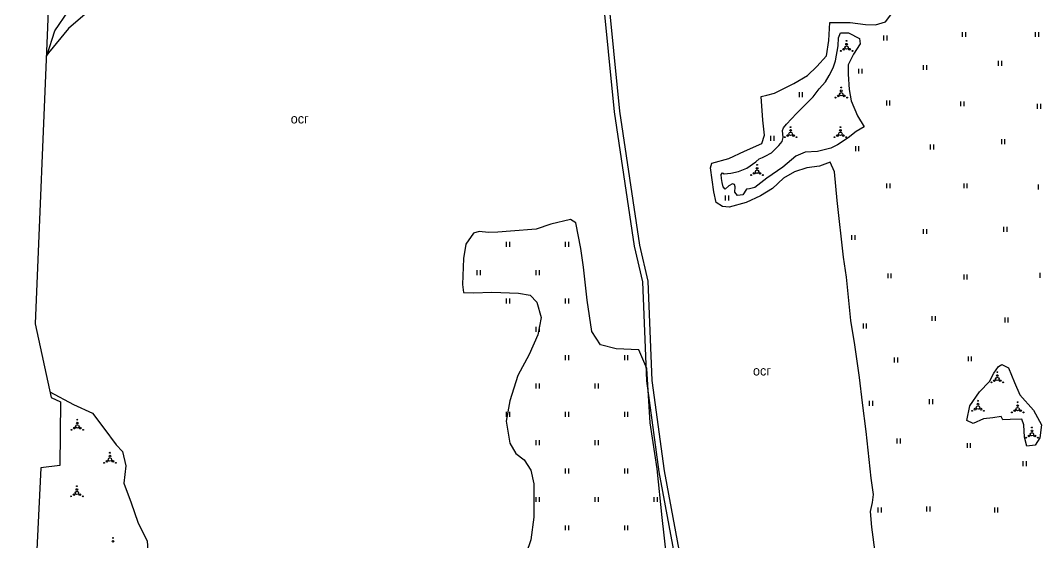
# Model space of a CAD drawing. Header units: millimetres. Extents: x 1379499 to 1411715, y 5652947 to 5671991.
# Drawn here: x 1399939 to 1400694, y 5661391 to 5661777 of the extents above; entities that cross this region are included whole.
import ezdxf

# ---------------------------------------------------------------- set-up
doc = ezdxf.new("R2010")
doc.units = ezdxf.units.MM
doc.layers.add('_5Інше', color=252, linetype='Continuous', lineweight=25)
for name, color, linetype in [('вулиці', 7, 'Continuous'), ('ВулНазва', 7, 'Continuous'), ('на область', 5, 'Continuous')]:
    doc.layers.add(name, color=color, linetype=linetype)
picture_1 = doc.add_image_def('image1.bmp', size_in_pixel=(3370, 2384))

# ---------------------------------------------------------------- blocks, each defined once
blk = doc.blocks.new('ЛвЗд')
at = {"layer": '_5Інше', "color": 204, "linetype": 'Continuous'}
for points in [[(43871.544, 29417.848), (43829.906, 28540.948)], [(43829.906, 28540.948), (43841.533, 28486.369)], [(43841.533, 28486.369), (43848.49, 28483.108)], [(43848.49, 28483.108), (43847.747, 28436.068)], [(43833.575, 28434.383), (43824.943, 28278.416)], [(43847.747, 28436.068), (43833.575, 28434.383)]]:
    blk.add_lwpolyline(points, dxfattribs=at)

msp = doc.modelspace()

# ---------------------------------------------------------------- linework, layer by layer
at = {"layer": 'вулиці', "color": 7, "lineweight": -2}
for p, q in [((1400577.74, 5661762.2), (1400577.74, 5661765.8)), ((1400580.14, 5661762.2), (1400580.14, 5661765.8)), ((1400635.75, 5661764.76), (1400635.75, 5661768.36)), ((1400638.15, 5661764.76), (1400638.15, 5661768.36)), ((1400689.78, 5661764.76), (1400689.78, 5661768.36)), ((1400692.18, 5661764.76), (1400692.18, 5661768.36)), ((1400607.1, 5661740.37), (1400607.1, 5661743.97)), ((1400609.5, 5661740.37), (1400609.5, 5661743.97)), ((1400662.37, 5661743.46), (1400662.37, 5661747.06)), ((1400664.77, 5661743.46), (1400664.77, 5661747.06)), ((1400559.18, 5661737.68), (1400559.18, 5661741.28)), ((1400561.58, 5661737.68), (1400561.58, 5661741.28)), ((1400515.26, 5661720.36), (1400515.26, 5661723.96)), ((1400517.66, 5661720.36), (1400517.66, 5661723.96)), ((1400579.8, 5661714.2), (1400579.8, 5661717.8)), ((1400582.2, 5661714.2), (1400582.2, 5661717.8)), ((1400634.66, 5661713.58), (1400634.66, 5661717.18)), ((1400637.06, 5661713.58), (1400637.06, 5661717.18)), ((1400691.26, 5661711.67), (1400691.26, 5661715.27)), ((1400693.66, 5661711.67), (1400693.66, 5661715.27)), ((1400494.24, 5661688.06), (1400494.24, 5661691.66)), ((1400496.64, 5661688.06), (1400496.64, 5661691.66)), ((1400556.89, 5661680.38), (1400556.89, 5661683.98)), ((1400559.29, 5661680.38), (1400559.29, 5661683.98)), ((1400612.27, 5661681.6), (1400612.27, 5661685.2)), ((1400614.67, 5661681.6), (1400614.67, 5661685.2)), ((1400664.82, 5661685.63), (1400664.82, 5661689.23)), ((1400667.22, 5661685.63), (1400667.22, 5661689.23)), ((1400579.94, 5661652.92), (1400579.94, 5661656.52)), ((1400582.34, 5661652.92), (1400582.34, 5661656.52)), ((1400636.93, 5661652.92), (1400636.93, 5661656.52)), ((1400639.33, 5661652.92), (1400639.33, 5661656.52)), ((1400691.91, 5661652.12), (1400691.91, 5661655.72)), ((1400460.69, 5661644.04), (1400460.69, 5661647.64)), ((1400463.09, 5661644.04), (1400463.09, 5661647.64)), ((1400607.03, 5661619.17), (1400607.03, 5661622.77)), ((1400609.43, 5661619.17), (1400609.43, 5661622.77)), ((1400666.45, 5661620.79), (1400666.45, 5661624.39)), ((1400668.85, 5661620.79), (1400668.85, 5661624.39)), ((1400554.07, 5661614.73), (1400554.07, 5661618.33)), ((1400556.47, 5661614.73), (1400556.47, 5661618.33)), ((1400298.84, 5661609.79), (1400298.84, 5661613.39)), ((1400298.84, 5661609.79), (1400298.84, 5661613.39)), ((1400298.84, 5661609.79), (1400298.84, 5661613.39)), ((1400301.24, 5661609.79), (1400301.24, 5661613.39)), ((1400301.24, 5661609.79), (1400301.24, 5661613.39)), ((1400301.24, 5661609.79), (1400301.24, 5661613.39)), ((1400342.48, 5661609.79), (1400342.48, 5661613.39)), ((1400344.88, 5661609.79), (1400344.88, 5661613.39)), ((1400277.02, 5661588.83), (1400277.02, 5661592.43)), ((1400279.42, 5661588.83), (1400279.42, 5661592.43)), ((1400320.66, 5661588.83), (1400320.66, 5661592.43)), ((1400320.66, 5661588.83), (1400320.66, 5661592.43)), ((1400323.06, 5661588.83), (1400323.06, 5661592.43)), ((1400323.06, 5661588.83), (1400323.06, 5661592.43)), ((1400580.75, 5661586.46), (1400580.75, 5661590.06)), ((1400583.15, 5661586.46), (1400583.15, 5661590.06)), ((1400636.94, 5661585.65), (1400636.94, 5661589.25)), ((1400639.34, 5661585.65), (1400639.34, 5661589.25)), ((1400693.12, 5661586.87), (1400693.12, 5661590.47)), ((1400298.84, 5661567.88), (1400298.84, 5661571.48)), ((1400301.24, 5661567.88), (1400301.24, 5661571.48)), ((1400342.48, 5661567.88), (1400342.48, 5661571.48)), ((1400344.88, 5661567.88), (1400344.88, 5661571.48)), ((1400613.49, 5661554.96), (1400613.49, 5661558.56)), ((1400615.89, 5661554.96), (1400615.89, 5661558.56)), ((1400667.26, 5661553.75), (1400667.26, 5661557.35)), ((1400669.66, 5661553.75), (1400669.66, 5661557.35)), ((1400320.66, 5661546.92), (1400320.66, 5661550.52)), ((1400320.66, 5661546.92), (1400320.66, 5661550.52)), ((1400323.06, 5661546.92), (1400323.06, 5661550.52)), ((1400323.06, 5661546.92), (1400323.06, 5661550.52)), ((1400562.56, 5661549.31), (1400562.56, 5661552.91)), ((1400564.96, 5661549.31), (1400564.96, 5661552.91)), ((1400342.48, 5661525.97), (1400342.48, 5661529.57)), ((1400344.88, 5661525.97), (1400344.88, 5661529.57)), ((1400386.12, 5661525.97), (1400386.12, 5661529.57)), ((1400388.52, 5661525.97), (1400388.52, 5661529.57)), ((1400585.6, 5661524.27), (1400585.6, 5661527.87)), ((1400588, 5661524.27), (1400588, 5661527.87)), ((1400640.17, 5661525.08), (1400640.17, 5661528.68)), ((1400642.57, 5661525.08), (1400642.57, 5661528.68)), ((1400320.66, 5661505.01), (1400320.66, 5661508.61)), ((1400320.66, 5661505.01), (1400320.66, 5661508.61)), ((1400323.06, 5661505.01), (1400323.06, 5661508.61)), ((1400323.06, 5661505.01), (1400323.06, 5661508.61)), ((1400364.3, 5661505.01), (1400364.3, 5661508.61)), ((1400366.7, 5661505.01), (1400366.7, 5661508.61)), ((1400567.02, 5661492.18), (1400567.02, 5661495.78)), ((1400569.42, 5661492.18), (1400569.42, 5661495.78)), ((1400611.48, 5661493.4), (1400611.48, 5661497)), ((1400613.88, 5661493.4), (1400613.88, 5661497)), ((1400298.84, 5661484.06), (1400298.84, 5661487.66)), ((1400298.84, 5661484.06), (1400298.84, 5661487.66)), ((1400301.24, 5661484.06), (1400301.24, 5661487.66)), ((1400301.24, 5661484.06), (1400301.24, 5661487.66)), ((1400342.48, 5661484.06), (1400342.48, 5661487.66)), ((1400344.88, 5661484.06), (1400344.88, 5661487.66)), ((1400386.12, 5661484.06), (1400386.12, 5661487.66)), ((1400388.52, 5661484.06), (1400388.52, 5661487.66)), ((1400320.66, 5661463.1), (1400320.66, 5661466.7)), ((1400323.06, 5661463.1), (1400323.06, 5661466.7)), ((1400364.3, 5661463.1), (1400364.3, 5661466.7)), ((1400366.7, 5661463.1), (1400366.7, 5661466.7)), ((1400587.63, 5661464.32), (1400587.63, 5661467.92)), ((1400590.03, 5661464.32), (1400590.03, 5661467.92)), ((1400639.38, 5661461.09), (1400639.38, 5661464.69)), ((1400641.78, 5661461.09), (1400641.78, 5661464.69)), ((1400680.61, 5661447.68), (1400680.61, 5661451.28)), ((1400683.01, 5661447.68), (1400683.01, 5661451.28)), ((1400342.48, 5661442.15), (1400342.48, 5661445.75)), ((1400342.48, 5661442.15), (1400342.48, 5661445.75)), ((1400344.88, 5661442.15), (1400344.88, 5661445.75)), ((1400344.88, 5661442.15), (1400344.88, 5661445.75)), ((1400386.12, 5661442.15), (1400386.12, 5661445.75)), ((1400386.12, 5661442.15), (1400386.12, 5661445.75)), ((1400388.52, 5661442.15), (1400388.52, 5661445.75)), ((1400388.52, 5661442.15), (1400388.52, 5661445.75)), ((1400320.66, 5661421.19), (1400320.66, 5661424.79)), ((1400320.66, 5661421.19), (1400320.66, 5661424.79)), ((1400323.06, 5661421.19), (1400323.06, 5661424.79)), ((1400323.06, 5661421.19), (1400323.06, 5661424.79)), ((1400364.3, 5661421.19), (1400364.3, 5661424.79)), ((1400364.3, 5661421.19), (1400364.3, 5661424.79)), ((1400366.7, 5661421.19), (1400366.7, 5661424.79)), ((1400366.7, 5661421.19), (1400366.7, 5661424.79)), ((1400407.94, 5661421.19), (1400407.94, 5661424.79)), ((1400410.34, 5661421.19), (1400410.34, 5661424.79)), ((1400573.49, 5661413.35), (1400573.49, 5661416.95)), ((1400575.89, 5661413.35), (1400575.89, 5661416.95)), ((1400609.46, 5661414.16), (1400609.46, 5661417.76)), ((1400611.86, 5661414.16), (1400611.86, 5661417.76)), ((1400659.59, 5661413.35), (1400659.59, 5661416.95)), ((1400661.99, 5661413.35), (1400661.99, 5661416.95)), ((1400342.48, 5661400.24), (1400342.48, 5661403.84)), ((1400342.48, 5661400.24), (1400342.48, 5661403.84)), ((1400342.48, 5661400.24), (1400342.48, 5661403.84)), ((1400342.48, 5661400.24), (1400342.48, 5661403.84)), ((1400344.88, 5661400.24), (1400344.88, 5661403.84)), ((1400344.88, 5661400.24), (1400344.88, 5661403.84)), ((1400344.88, 5661400.24), (1400344.88, 5661403.84)), ((1400344.88, 5661400.24), (1400344.88, 5661403.84)), ((1400386.12, 5661400.24), (1400386.12, 5661403.84)), ((1400386.12, 5661400.24), (1400386.12, 5661403.84)), ((1400386.12, 5661400.24), (1400386.12, 5661403.84)), ((1400386.12, 5661400.24), (1400386.12, 5661403.84)), ((1400388.52, 5661400.24), (1400388.52, 5661403.84)), ((1400388.52, 5661400.24), (1400388.52, 5661403.84)), ((1400388.52, 5661400.24), (1400388.52, 5661403.84)), ((1400388.52, 5661400.24), (1400388.52, 5661403.84))]:
    msp.add_line(p, q, dxfattribs=at)
for points in [[(1400318.71, 5662217.95), (1400318.75, 5662217.48), (1400324.84, 5662168.3), (1400321, 5662122.7), (1400315.72, 5662060.19), (1400321.65, 5662039.97), (1400354.3, 5662010.42), (1400363.17, 5661892.39), (1400368.87, 5661827.46), (1400373.43, 5661799.38), (1400382.18, 5661709.89), (1400397, 5661610.81), (1400403.13, 5661584.4), (1400406.18, 5661510.93), (1400415.3, 5661444.12), (1400430.15, 5661364.62), (1400431.27, 5661347.36), (1400433.37, 5661306.75), (1400436.68, 5661297.73), (1400441.95, 5661254.05), (1400443.49, 5661236.5), (1400445.62, 5661182.92), (1400461.79, 5661071.76)], [(1400354.4, 5661955.78), (1400338.53, 5661966.57), (1400320.95, 5661972.55), (1400286.91, 5661972.93), (1400254, 5661970.31), (1400234.18, 5661975.54), (1400205.75, 5662012.54), (1400197.52, 5662025.62), (1400166.11, 5662034.58), (1400164.61, 5662044.3), (1400163.49, 5662093.25), (1400114.87, 5662095.12), (1400095.42, 5662095.12), (1400059.89, 5662090.63), (1400041.56, 5662080.92), (1400035.58, 5662064.48), (1400032.59, 5662027.86), (1400029.22, 5662000.95), (1400013.44, 5661842.1), (1400008.57, 5661805.11), (1400002.96, 5661795.39), (1399974.91, 5661771.1), (1399960.33, 5661753.17), (1399958.46, 5661750.54)], [(1399959.24, 5661751.64), (1399964.98, 5661769.23), (1399975.08, 5661784.17), (1399993.78, 5661811.08), (1400003.13, 5661829.01), (1400005.37, 5661842.09), (1400001.63, 5661846.2), (1399995.83, 5661840.64), (1399988.19, 5661838.15), (1399982.27, 5661836.9), (1399979.62, 5661833.32), (1399981.8, 5661824.45), (1399976.66, 5661816.04), (1399972.77, 5661814.95), (1399968.69, 5661817.44), (1399964.01, 5661820.56), (1399961.38, 5661820.69)], [(1400369.46, 5661798.86), (1400378.21, 5661709.4), (1400393.07, 5661610.06), (1400399.15, 5661583.86), (1400402.19, 5661510.57), (1400411.35, 5661443.48), (1400426.18, 5661364.12), (1400427.27, 5661347.13), (1400429.41, 5661305.94), (1400432.77, 5661296.79), (1400437.97, 5661253.63), (1400439.5, 5661236.24), (1400441.63, 5661182.55), (1400457.4, 5661074.17)], [(1400571.52, 5661381.98), (1400568.8, 5661402.57), (1400567.76, 5661414.14), (1400569.32, 5661420.74), (1400570.1, 5661426.57), (1400568.28, 5661438.61), (1400564.65, 5661473.26), (1400561.79, 5661494.43), (1400559.72, 5661513.2), (1400556.22, 5661537.36), (1400553.23, 5661555.22), (1400549.99, 5661587.18), (1400547.92, 5661602.07), (1400543.12, 5661643.89), (1400541.09, 5661665.17), (1400538.05, 5661672.26), (1400530.11, 5661669.28), (1400520.71, 5661668.12), (1400511.52, 5661665.06), (1400503.6, 5661660.53), (1400495.47, 5661652.82), (1400486.49, 5661647.44), (1400475.82, 5661642.48), (1400463.36, 5661639), (1400458.29, 5661639.42), (1400453.64, 5661642.38), (1400452.05, 5661650.29), (1400449.63, 5661668.02), (1400450.47, 5661671.39), (1400463.04, 5661674.87), (1400474.76, 5661680.31), (1400487.54, 5661686.01), (1400489.34, 5661692.13), (1400488.17, 5661703.31), (1400487.01, 5661720.9), (1400491.23, 5661721.85), (1400496.73, 5661723.33), (1400511.2, 5661730.29), (1400521.34, 5661736.2), (1400528.1, 5661742.85), (1400535.2, 5661750.82), (1400536.99, 5661762.22), (1400537.63, 5661775.51), (1400552.73, 5661775.41), (1400564.14, 5661773.93), (1400571.53, 5661773.72), (1400578.84, 5661775.98), (1400585.07, 5661784.1)], [(1400545.71, 5661767.81), (1400551.5, 5661767.81), (1400559.7, 5661763.52), (1400560.08, 5661759.61), (1400555.23, 5661751.97), (1400551.31, 5661744.14), (1400551.31, 5661737.25), (1400552.05, 5661725.88), (1400553.56, 5661717.6), (1400558.22, 5661706.6), (1400563.07, 5661698.4), (1400557.1, 5661694.86), (1400551.32, 5661690.2), (1400543.48, 5661684.99), (1400538.45, 5661682.56), (1400528.56, 5661680.14), (1400519.61, 5661679.58), (1400512.7, 5661676.79), (1400502.94, 5661668.45), (1400491.18, 5661660.44), (1400482.42, 5661653.55), (1400478.31, 5661652.61), (1400476.07, 5661652.24), (1400473.46, 5661648.14), (1400469.54, 5661647.58), (1400467.49, 5661650.19), (1400467.68, 5661653.92), (1400467.34, 5661655.78), (1400465.91, 5661656.22), (1400463.16, 5661654.72), (1400460.41, 5661652.23), (1400458.79, 5661653.97), (1400458.04, 5661657.28), (1400457.6, 5661660.09), (1400457.54, 5661663.04), (1400458.41, 5661664.41), (1400459.72, 5661663.72), (1400464.65, 5661664.16), (1400470.21, 5661665.47), (1400476.27, 5661667.9), (1400483.15, 5661672.54), (1400485.58, 5661674.6), (1400488.02, 5661675.78), (1400490.02, 5661676.78), (1400494.51, 5661679.15), (1400499.95, 5661684.66), (1400502.45, 5661687.47), (1400503.14, 5661690.46), (1400502.7, 5661695.58), (1400503.58, 5661697.5), (1400505.83, 5661700.37), (1400513.01, 5661708.1), (1400525.33, 5661720.61), (1400529.95, 5661726.35), (1400534.5, 5661731.52), (1400537.31, 5661736.39), (1400540.19, 5661742.03), (1400541.82, 5661747.21), (1400543.88, 5661758.1), (1400544.13, 5661764.15), (1400545.71, 5661767.81)], [(1400417.06, 5661381.22), (1400413.86, 5661409.69), (1400410.23, 5661445.51), (1400404.89, 5661479.53), (1400402.54, 5661519.83), (1400396.56, 5661533.48), (1400379.69, 5661534.38), (1400368.17, 5661537.36), (1400361.76, 5661547.17), (1400358.34, 5661570.27), (1400355.57, 5661594.57), (1400353.64, 5661608.56), (1400350.01, 5661627.53), (1400346.17, 5661629.88), (1400331.44, 5661626.47), (1400320.77, 5661622.84), (1400301.78, 5661621.35), (1400292.39, 5661620.5), (1400285.56, 5661620.28), (1400278.51, 5661620.92), (1400274.46, 5661619.86), (1400268.69, 5661611.75), (1400266.99, 5661601.09), (1400266.13, 5661581.9), (1400266.99, 5661575.93), (1400274.24, 5661575.72), (1400287.9, 5661576.15), (1400307.54, 5661575.51), (1400316.29, 5661574.02), (1400321.2, 5661568.69), (1400324.4, 5661557.5), (1400321.84, 5661544.71), (1400315.44, 5661530), (1400307.11, 5661514.52), (1400301.13, 5661495.76), (1400298.57, 5661480.83), (1400301.13, 5661464.63), (1400305.61, 5661456.95), (1400311.8, 5661452.26), (1400316.71, 5661444.59), (1400318.85, 5661434.64), (1400318.85, 5661409.91), (1400316.71, 5661393.06), (1400313.3, 5661383.04)], [(1400662.38, 5661521.21), (1400664.85, 5661522.79), (1400669.77, 5661520.34), (1400674.16, 5661509.45), (1400678.21, 5661500.31), (1400688.23, 5661489.07), (1400694.21, 5661478.01), (1400692.98, 5661468.52), (1400689.46, 5661463.08), (1400683.48, 5661462.38), (1400681.55, 5661469.05), (1400681.2, 5661478.01), (1400679.61, 5661482.22), (1400671, 5661482.05), (1400665.55, 5661481.87), (1400664.32, 5661484.33), (1400658.34, 5661483.28), (1400651.31, 5661482.57), (1400643.57, 5661479.06), (1400639, 5661481.35), (1400641.29, 5661492.23), (1400648.49, 5661502.42), (1400655.88, 5661510.15), (1400658.87, 5661516.3), (1400662.38, 5661521.21)], [(1399961.28, 5661502.4), (1399978.61, 5661493.16), (1399992.65, 5661486.64), (1400001.18, 5661475.62), (1400010.21, 5661463.34), (1400014.98, 5661458.33), (1400017.49, 5661447.8), (1400015.98, 5661435.02), (1400021.25, 5661420.49), (1400026.27, 5661406.2), (1400033.05, 5661392.06), (1400034.05, 5661378.78), (1400035.05, 5661357.23), (1400038.57, 5661331.3), (1400041.08, 5661310.25), (1400041.08, 5661301.73), (1399949.9, 5661352.57)]]:
    msp.add_lwpolyline(points, dxfattribs=at)
for centre, radius in [((1400550.13, 5661756.94), 1.25), ((1400550.13, 5661759.44), 0.625), ((1400550.13, 5661761.94), 0.312), ((1400545.8, 5661754.44), 0.312), ((1400547.97, 5661755.69), 0.625), ((1400552.3, 5661755.69), 0.625), ((1400554.46, 5661754.44), 0.312), ((1400541.85, 5661719.96), 0.312), ((1400544.02, 5661721.21), 0.625), ((1400546.18, 5661722.46), 1.25), ((1400546.18, 5661724.96), 0.625), ((1400546.18, 5661727.46), 0.312), ((1400548.35, 5661721.21), 0.625), ((1400550.51, 5661719.96), 0.312), ((1400508.75, 5661698.17), 0.312), ((1400545.56, 5661698.17), 0.312), ((1400504.42, 5661690.67), 0.312), ((1400506.59, 5661691.92), 0.625), ((1400508.75, 5661693.17), 1.25), ((1400508.75, 5661695.67), 0.625), ((1400510.92, 5661691.92), 0.625), ((1400513.08, 5661690.67), 0.312), ((1400541.23, 5661690.67), 0.312), ((1400543.39, 5661691.92), 0.625), ((1400545.56, 5661693.17), 1.25), ((1400545.56, 5661695.67), 0.625), ((1400547.72, 5661691.92), 0.625), ((1400549.89, 5661690.67), 0.312), ((1400483.97, 5661667.73), 0.625), ((1400483.97, 5661670.23), 0.312), ((1400479.64, 5661662.73), 0.312), ((1400481.81, 5661663.98), 0.625), ((1400483.97, 5661665.23), 1.25), ((1400486.14, 5661663.98), 0.625), ((1400488.3, 5661662.73), 0.312), ((1400661.54, 5661517.03), 0.312), ((1400657.21, 5661509.53), 0.312), ((1400659.37, 5661510.78), 0.625), ((1400661.54, 5661512.03), 1.25), ((1400661.54, 5661514.53), 0.625), ((1400663.7, 5661510.78), 0.625), ((1400665.87, 5661509.53), 0.312), ((1400647.27, 5661493.46), 0.625), ((1400647.27, 5661495.96), 0.312), ((1400676.58, 5661494.81), 0.312), ((1400642.94, 5661488.46), 0.312), ((1400645.1, 5661489.71), 0.625), ((1400647.27, 5661490.96), 1.25), ((1400649.43, 5661489.71), 0.625), ((1400651.6, 5661488.46), 0.312), ((1400672.25, 5661487.31), 0.312), ((1400674.41, 5661488.56), 0.625), ((1400676.58, 5661489.81), 1.25), ((1400676.58, 5661492.31), 0.625), ((1400678.74, 5661488.56), 0.625), ((1400680.91, 5661487.31), 0.312), ((1399981.51, 5661479.43), 0.625), ((1399981.51, 5661481.93), 0.312), ((1399977.18, 5661474.43), 0.312), ((1399979.34, 5661475.68), 0.625), ((1399981.51, 5661476.93), 1.25), ((1399983.67, 5661475.68), 0.625), ((1399985.84, 5661474.43), 0.312), ((1400687.15, 5661471.15), 1.25), ((1400687.15, 5661473.65), 0.625), ((1400687.15, 5661476.15), 0.312), ((1400682.82, 5661468.65), 0.312), ((1400684.99, 5661469.9), 0.625), ((1400689.32, 5661469.9), 0.625), ((1400691.48, 5661468.65), 0.312), ((1400005.62, 5661457.52), 0.312), ((1400001.29, 5661450.02), 0.312), ((1400003.46, 5661451.27), 0.625), ((1400005.62, 5661452.52), 1.25), ((1400005.62, 5661455.02), 0.625), ((1400007.79, 5661451.27), 0.625), ((1400009.95, 5661450.02), 0.312), ((1399979.02, 5661426.53), 0.625), ((1399981.18, 5661427.78), 1.25), ((1399981.18, 5661430.28), 0.625), ((1399981.18, 5661432.78), 0.312), ((1399983.35, 5661426.53), 0.625), ((1399976.85, 5661425.28), 0.312), ((1399985.51, 5661425.28), 0.312), ((1400007.87, 5661392.06), 0.625), ((1400007.87, 5661394.56), 0.312)]:
    msp.add_circle(centre, radius, dxfattribs=at)

# ---------------------------------------------------------------- block references
at = {"layer": 'ВулНазва', "color": 7, "lineweight": 9, "rotation": 0.3369352804739994}
msp.add_blockref('ЛвЗд', (1356288.93, 5632754.59), dxfattribs=at)

# ---------------------------------------------------------------- texts
at = {"layer": 'вулиці', "color": 7, "lineweight": -2}
for p in [(1400139.25, 5661700.85), (1400480.91, 5661514.59)]:
    msp.add_text('осг', height=7, dxfattribs=at).set_placement(p)

# ---------------------------------------------------------------- pictures from other files: only their frames are drawn
at = {"layer": 'на область', "color": 7, "lineweight": -2}
image = msp.add_image(picture_1, insert=(1395288.55, 5652947.02), size_in_units=(16426, 11620.05), dxfattribs=at)
image.dxf.flags = 7

doc.saveas('drawing.dxf')
